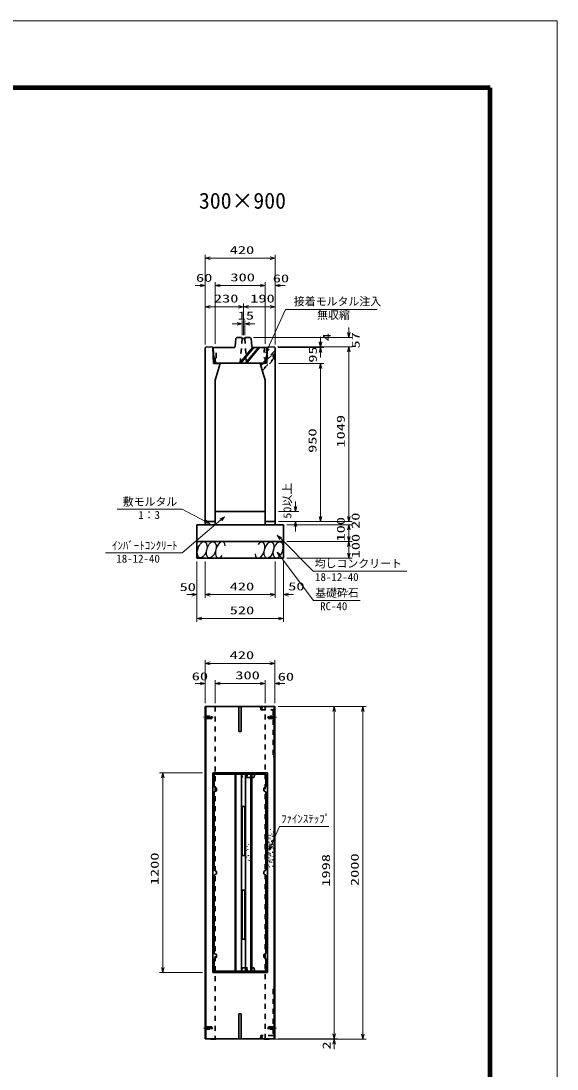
# Model space of a CAD drawing. Units: millimetres on the paper. Extents: x 0 to 842, y 1 to 595.
# Drawn here: x 680.4 to 841.5, y 279.6 to 594.5 of the extents above; entities that cross this region are included whole.
import ezdxf
from ezdxf.enums import TextEntityAlignment as Align

# ---------------------------------------------------------------- set-up
doc = ezdxf.new("R2010")
doc.units = ezdxf.units.MM
doc.linetypes.add('CHAIN', pattern=[18.5, 12, -1.5, 3.5, -1.5])
doc.linetypes.add('USER1', pattern=[3, 1.5, -1.5])
for name, color, linetype, lineweight in [('D-BMK（構造物基準線）', 2, 'CHAIN', 18), ('D-STR-DIM（寸法）', 7, 'Continuous', 13), ('D-STR-HTXT(均しCON-旗)', 7, 'Continuous', 13), ('D-STR-HTXT(基礎砕石-旗)', 7, 'Continuous', 13), ('D-STR-HTXT（旗上げ）', 7, 'Continuous', 13), ('D-STR-STRF(グリ)', 7, 'Continuous', 25), ('D-STR（構造物）', 1, 'Continuous', 35), ('D-TTL-LINE（区切線）', 1, 'Continuous', 35), ('D-TTL（外枠）', 2, 'Continuous', 140)]:
    doc.layers.add(name, color=color, linetype=linetype, lineweight=lineweight)
doc.layers.add('D-STR-TXT(文字)', color=7, linetype='Continuous')
doc.styles.add('ＭＳ ゴシック', font='')
doc.styles.get('ＭＳ ゴシック').set_extended_font_data('MS Gothic')

# ---------------------------------------------------------------- blocks, each defined once
blk = doc.blocks.new('_Open30@@SfigorgFlag@@4')
at = {"color": 7, "linetype": 'Continuous', "lineweight": 13}
for p, q in [((-1, 0.2679), (0, 0)), ((0, 0), (-1, -0.2679)), ((0, 0), (-1, 0))]:
    blk.add_line(p, q, dxfattribs=at)

msp = doc.modelspace()

# ---------------------------------------------------------------- linework, layer by layer
at = {"layer": 'D-BMK（構造物基準線）'}
for p, q in [((735.27, 385.323), (738.119, 385.323)), ((754.345, 385.323), (757.194, 385.323)), ((735.27, 291.923), (738.119, 291.923)), ((757.194, 291.923), (754.345, 291.923))]:
    msp.add_line(p, q, dxfattribs=at)
at = {"layer": 'D-STR-DIM（寸法）'}
for p, q in [((735.752, 516.022), (735.752, 524.231)), ((737.252, 523.231), (755.252, 523.231)), ((756.752, 516.022), (756.752, 524.231)), ((734.252, 515.022), (732.752, 515.022)), ((735.752, 497.319), (735.752, 516.022)), ((738.752, 497.51), (738.752, 516.022)), ((738.752, 497.51), (738.752, 516.022)), ((740.252, 515.022), (741.752, 515.022)), ((740.252, 515.022), (752.252, 515.022)), ((752.252, 515.022), (750.752, 515.022)), ((753.752, 497.51), (753.752, 516.022)), ((753.752, 497.51), (753.752, 516.022)), ((756.752, 497.319), (756.752, 516.022)), ((758.252, 515.022), (759.752, 515.022)), ((735.752, 497.319), (735.752, 509.665)), ((737.252, 508.665), (745.752, 508.665)), ((747.252, 500.118), (747.252, 509.665)), ((747.252, 500.118), (747.252, 509.665)), ((748.752, 508.665), (755.252, 508.665)), ((756.752, 497.319), (756.752, 509.665)), ((746.858, 500.118), (746.858, 504.533)), ((747.646, 500.118), (747.646, 504.533)), ((745.358, 503.533), (743.858, 503.533)), ((749.146, 503.533), (750.646, 503.533)), ((778.954, 500.9), (778.954, 502.4)), ((750.257, 499.4), (779.954, 499.4)), ((770.456, 498.064), (770.456, 499.564)), ((770.456, 497.872), (770.456, 499.372)), ((757.502, 496.564), (771.456, 496.564)), ((757.698, 496.372), (771.456, 496.372)), ((757.698, 496.372), (771.456, 496.372)), ((758.502, 496.564), (779.954, 496.564)), ((758.502, 496.564), (779.954, 496.564)), ((770.456, 494.872), (770.456, 493.372)), ((778.954, 445.617), (778.954, 495.064)), ((778.954, 495.064), (778.954, 493.564)), ((757.752, 491.617), (771.456, 491.617)), ((757.752, 491.617), (771.456, 491.617)), ((770.456, 445.617), (770.456, 490.117)), ((770.456, 490.117), (770.456, 488.617)), ((762.941, 448.617), (762.941, 450.117)), ((757.752, 447.117), (763.941, 447.117)), ((757.752, 444.117), (779.954, 444.117)), ((757.752, 444.117), (779.954, 444.117)), ((757.752, 444.117), (763.941, 444.117)), ((758.752, 444.117), (771.456, 444.117)), ((778.954, 445.617), (778.954, 447.117)), ((760.252, 443.117), (779.954, 443.117)), ((760.252, 443.117), (779.954, 443.117)), ((762.941, 442.617), (762.941, 441.117)), ((778.954, 439.617), (778.954, 441.617)), ((778.954, 441.617), (778.954, 440.117)), ((760.252, 438.117), (779.954, 438.117)), ((760.252, 438.117), (779.954, 438.117)), ((778.954, 434.617), (778.954, 436.617)), ((733.252, 432.117), (733.252, 421.15)), ((735.752, 432.117), (735.752, 421.15)), ((756.752, 432.117), (756.752, 421.15)), ((759.252, 432.117), (759.252, 421.15)), ((760.252, 433.117), (779.954, 433.117)), ((733.252, 431.117), (733.252, 413.993)), ((735.752, 431.117), (735.752, 421.15)), ((756.752, 431.117), (756.752, 421.15)), ((759.252, 431.117), (759.252, 413.993)), ((731.752, 422.15), (730.252, 422.15)), ((737.252, 422.15), (755.252, 422.15)), ((737.252, 422.15), (738.752, 422.15)), ((755.252, 422.15), (753.752, 422.15)), ((760.752, 422.15), (762.252, 422.15)), ((734.752, 414.993), (757.752, 414.993)), ((735.732, 396.47), (735.732, 402.52)), ((737.232, 401.52), (755.232, 401.52)), ((756.732, 396.5), (756.732, 402.52)), ((734.232, 395.47), (732.732, 395.47)), ((735.732, 389.573), (735.732, 396.47)), ((738.732, 389.573), (738.732, 396.47)), ((738.732, 389.625), (738.732, 396.47)), ((740.232, 395.47), (752.232, 395.47)), ((740.232, 395.47), (741.732, 395.47)), ((752.232, 395.47), (750.732, 395.47)), ((753.732, 389.573), (753.732, 396.47)), ((753.732, 389.573), (753.732, 396.47)), ((756.732, 389.543), (756.732, 396.47)), ((758.232, 395.47), (759.732, 395.47)), ((757.732, 388.573), (775.52, 388.573)), ((774.083, 388.573), (784.16, 388.573)), ((774.52, 290.173), (774.52, 387.073)), ((783.16, 290.073), (783.16, 387.073)), ((734.982, 368.623), (722.018, 368.623)), ((723.018, 310.123), (723.018, 367.123)), ((734.982, 308.623), (722.018, 308.623)), ((774.52, 290.173), (774.52, 291.673)), ((756.482, 288.573), (775.52, 288.573)), ((757.732, 288.673), (775.52, 288.673)), ((757.732, 288.673), (775.52, 288.673)), ((773.083, 288.573), (784.16, 288.573)), ((774.52, 287.073), (774.52, 285.573))]:
    msp.add_line(p, q, dxfattribs=at)
at = {"layer": 'D-STR-HTXT(均しCON-旗)'}
for p, q in [((709.313, 447.821), (728.793, 447.821)), ((728.793, 447.821), (735.836, 444.166)), ((728.793, 434.687), (740.45, 444.598)), ((768.192, 429.17), (758.469, 438.987)), ((705.759, 434.687), (728.793, 434.687)), ((796.4, 429.17), (768.192, 429.17))]:
    msp.add_line(p, q, dxfattribs=at)
at = {"layer": 'D-STR-HTXT(基礎砕石-旗)'}
for p, q in [((768.27, 420.42), (758.266, 433.747)), ((782.373, 420.42), (768.27, 420.42))]:
    msp.add_line(p, q, dxfattribs=at)
at = {"layer": 'D-STR-HTXT（旗上げ）'}
for p, q in [((759.852, 507.808), (754.585, 496.091)), ((787.473, 507.808), (759.852, 507.808)), ((758.075, 352.532), (755.575, 346.781)), ((772.904, 352.532), (758.075, 352.532))]:
    msp.add_line(p, q, dxfattribs=at)
at = {"layer": 'D-STR-STRF(グリ)'}
for centre, major_axis in [((734.846, 435.641), (0.79, 2.421)), ((737.568, 435.641), (0.79, 2.421)), ((754.956, 435.56), (-0.771, -2.427)), ((757.677, 435.581), (-0.771, -2.427))]:
    msp.add_ellipse(centre, major_axis=major_axis, ratio=0.5139, dxfattribs=at)
for centre, major_axis in [((740.308, 435.641), (0.79, 2.421)), ((752.215, 435.538), (-0.771, -2.427))]:
    msp.add_ellipse(centre, major_axis=major_axis, ratio=0.5139, start_param=5.3575563, end_param=10.3750652, dxfattribs=at)
at = {"layer": 'D-STR（構造物）'}
for p, q in [((744.987, 499.156), (744.778, 496.658)), ((745.257, 499.4), (744.987, 499.156)), ((746.627, 499.372), (745.257, 499.4)), ((746.858, 499.118), (746.627, 499.372)), ((747.646, 499.118), (746.858, 499.118)), ((747.877, 499.372), (747.646, 499.118)), ((749.257, 499.4), (747.877, 499.372)), ((749.528, 499.156), (749.257, 499.4)), ((749.736, 496.658), (749.528, 499.156)), ((735.752, 496.319), (736.002, 496.564)), ((735.752, 444.117), (735.752, 496.319)), ((736.002, 496.564), (738.002, 496.524)), ((738.002, 496.524), (738.252, 491.617)), ((738.165, 496.255), (738.307, 496.405)), ((738.165, 496.255), (738.407, 491.655)), ((744.507, 496.405), (738.307, 496.405)), ((744.778, 496.654), (744.507, 496.405)), ((750.007, 496.405), (746.152, 491.655)), ((750.329, 496.405), (746.474, 491.655)), ((751.746, 496.405), (747.891, 491.655)), ((752.068, 496.405), (748.213, 491.655)), ((749.737, 496.654), (750.007, 496.405)), ((750.007, 496.405), (754.207, 496.405)), ((754.349, 496.255), (754.107, 491.655)), ((754.349, 496.255), (754.207, 496.405)), ((754.502, 496.524), (754.252, 491.617)), ((756.502, 496.564), (754.502, 496.524)), ((756.752, 496.319), (756.502, 496.564)), ((756.752, 444.117), (756.752, 496.319)), ((738.252, 491.617), (740.252, 491.617)), ((738.407, 491.655), (754.107, 491.655)), ((740.252, 491.617), (738.752, 486.617)), ((752.252, 491.617), (753.752, 486.617)), ((738.752, 486.617), (738.752, 444.117)), ((753.752, 486.617), (753.752, 444.117)), ((738.752, 444.117), (735.752, 444.117)), ((735.752, 444.117), (735.752, 443.117)), ((738.752, 447.117), (753.752, 447.117)), ((738.752, 444.117), (738.752, 443.117)), ((753.752, 444.117), (756.752, 444.117)), ((753.752, 444.117), (753.752, 443.117)), ((756.752, 444.117), (756.752, 443.117)), ((733.252, 443.117), (759.252, 443.117)), ((733.252, 443.117), (733.252, 433.117)), ((759.252, 443.117), (759.252, 433.117)), ((733.252, 438.117), (759.252, 438.117)), ((733.252, 433.117), (759.252, 433.117)), ((756.732, 388.573), (735.732, 388.573)), ((735.732, 388.573), (735.732, 288.673)), ((735.982, 288.673), (735.982, 388.573)), ((745.857, 388.573), (745.857, 381.073)), ((746.607, 381.073), (746.607, 388.573)), ((756.482, 388.573), (756.482, 288.673)), ((756.732, 288.673), (756.732, 388.573)), ((745.857, 381.073), (746.607, 381.073)), ((754.502, 368.623), (738.002, 368.623)), ((738.002, 368.623), (738.002, 308.623)), ((754.502, 308.623), (754.502, 368.623)), ((749.875, 368.248), (738.502, 368.248)), ((738.502, 368.248), (738.502, 364.376)), ((744.757, 368.248), (744.757, 308.998)), ((745.007, 368.248), (745.007, 308.998)), ((746.627, 368.248), (746.627, 308.998)), ((747.877, 368.248), (747.877, 308.998)), ((749.496, 368.248), (749.496, 308.998)), ((749.625, 368.248), (749.666, 367.248)), ((750.655, 368.248), (749.625, 368.248)), ((749.666, 367.248), (750.404, 367.248)), ((749.746, 368.248), (749.746, 308.998)), ((750.404, 367.248), (750.655, 368.248)), ((754.002, 368.248), (750.655, 368.248)), ((754.002, 364.376), (754.002, 368.248)), ((738.502, 364.376), (739.131, 364.013)), ((739.131, 363.239), (738.502, 362.876)), ((738.502, 362.876), (738.502, 339.373)), ((739.131, 364.013), (739.131, 363.239)), ((754.002, 364.376), (753.373, 364.013)), ((753.373, 364.013), (753.373, 363.239)), ((753.373, 363.239), (754.002, 362.876)), ((754.002, 339.373), (754.002, 362.876)), ((747.627, 358.498), (746.877, 358.498)), ((746.877, 358.498), (746.877, 343.748)), ((747.627, 343.748), (747.627, 358.498)), ((754.52, 350.621), (754.573, 350.568)), ((754.573, 350.568), (754.626, 350.621)), ((754.634, 351.476), (754.706, 351.456)), ((755, 349.749), (754.926, 349.762)), ((755.259, 351.651), (755.317, 351.699)), ((755.317, 351.699), (755.365, 351.642)), ((755.339, 349.677), (755.365, 349.748)), ((755.819, 350.212), (755.746, 350.193)), ((755.799, 350.285), (755.819, 350.212)), ((755.835, 351.145), (755.91, 351.145)), ((756.131, 349.575), (756.192, 349.618)), ((756.183, 350.76), (756.236, 350.813)), ((756.192, 349.618), (756.235, 349.557)), ((756.236, 350.813), (756.289, 350.76)), ((748.31, 346.526), (748.317, 346.6)), ((748.789, 347.14), (748.863, 347.147)), ((749.098, 347.648), (749.117, 347.72)), ((749.571, 348.23), (749.517, 348.283)), ((749.546, 347.523), (749.611, 347.561)), ((749.564, 346.433), (749.596, 346.365)), ((749.571, 348.23), (749.624, 348.283)), ((754.783, 349.076), (754.722, 349.033)), ((754.783, 349.076), (754.826, 349.014)), ((754.894, 347.662), (754.969, 347.662)), ((754.913, 347.833), (754.9, 347.907)), ((754.98, 346.344), (754.96, 346.417)), ((755.138, 347.141), (755.065, 347.121)), ((755.217, 348.899), (755.278, 348.942)), ((755.326, 348.472), (755.251, 348.478)), ((755.278, 348.942), (755.321, 348.881)), ((755.3, 347.103), (755.362, 347.06)), ((755.362, 347.06), (755.319, 346.999)), ((755.547, 349.002), (755.615, 349.034)), ((755.669, 348.055), (755.621, 348.113)), ((755.78, 347.998), (755.719, 347.955)), ((755.823, 347.936), (755.78, 347.998)), ((755.936, 349.375), (755.949, 349.449)), ((755.949, 349.449), (756.023, 349.436)), ((755.981, 347.148), (756.055, 347.161)), ((756.072, 347.945), (755.998, 347.958)), ((756.055, 347.161), (756.068, 347.087)), ((756.059, 347.872), (756.072, 347.945)), ((756.063, 348.323), (756.1, 348.388)), ((756.1, 348.388), (756.165, 348.351)), ((746.877, 343.748), (747.627, 343.748)), ((748.16, 345.188), (748.107, 345.241)), ((748.167, 343.362), (748.141, 343.291)), ((748.528, 345.489), (748.56, 345.557)), ((748.621, 343.826), (748.602, 343.899)), ((748.805, 343.738), (748.74, 343.701)), ((748.805, 343.738), (748.843, 343.673)), ((748.929, 343.269), (748.982, 343.323)), ((754.747, 344.12), (754.672, 344.127)), ((754.744, 345.944), (754.706, 345.879)), ((754.734, 344.534), (754.791, 344.583)), ((754.791, 344.583), (754.743, 344.64)), ((754.907, 346.325), (754.98, 346.344)), ((755.166, 345.588), (755.153, 345.514)), ((755.28, 343.976), (755.208, 343.957)), ((755.301, 344.349), (755.228, 344.369)), ((755.3, 343.903), (755.28, 343.976)), ((755.281, 344.277), (755.301, 344.349)), ((755.421, 345.777), (755.359, 345.734)), ((755.421, 345.777), (755.464, 345.716)), ((755.467, 343.618), (755.524, 343.666)), ((755.524, 343.666), (755.476, 343.724)), ((755.862, 344.79), (755.923, 344.833)), ((755.923, 344.833), (755.966, 344.772)), ((756.111, 346.093), (756.037, 346.08)), ((756.124, 346.019), (756.111, 346.093)), ((756.215, 344.781), (756.201, 344.707)), ((756.22, 343.584), (756.213, 343.509)), ((756.353, 345.922), (756.292, 345.965)), ((756.31, 345.861), (756.353, 345.922)), ((748.386, 342.715), (748.418, 342.647)), ((748.909, 342.291), (748.967, 342.339)), ((748.967, 342.339), (749.015, 342.282)), ((749.545, 342.777), (749.565, 342.85)), ((754.691, 340.917), (754.744, 340.864)), ((754.954, 342.294), (754.886, 342.326)), ((754.895, 343.073), (754.97, 343.073)), ((754.992, 340.442), (755.06, 340.41)), ((755.06, 340.41), (755.029, 340.342)), ((755.062, 341.937), (755.137, 341.93)), ((755.137, 341.93), (755.13, 341.856)), ((755.407, 342.465), (755.334, 342.485)), ((755.407, 342.465), (755.387, 342.393)), ((755.63, 341.782), (755.573, 341.734)), ((755.582, 341.84), (755.63, 341.782)), ((755.991, 342.463), (755.998, 342.538)), ((756.097, 340.579), (756.104, 340.654)), ((756.187, 342.31), (756.139, 342.368)), ((756.236, 340.378), (756.293, 340.426)), ((756.293, 340.426), (756.245, 340.484)), ((756.32, 341.625), (756.326, 341.7)), ((738.502, 339.373), (739.131, 339.01)), ((738.502, 339.373), (739.131, 339.01)), ((739.131, 338.236), (738.502, 337.873)), ((738.502, 337.873), (738.502, 314.37)), ((739.131, 339.01), (739.131, 338.236)), ((739.131, 339.01), (739.131, 338.236)), ((754.002, 339.373), (753.373, 339.01)), ((753.373, 339.01), (753.373, 338.236)), ((753.373, 338.236), (754.002, 337.873)), ((754.002, 314.37), (754.002, 337.873)), ((747.627, 333.398), (746.877, 333.398)), ((746.877, 333.398), (746.877, 318.648)), ((747.627, 318.648), (747.627, 333.398)), ((746.877, 318.648), (747.627, 318.648)), ((739.131, 314.007), (738.502, 314.37)), ((738.502, 312.87), (739.131, 313.234)), ((738.502, 312.87), (738.502, 308.998)), ((739.131, 313.234), (739.131, 314.007)), ((754.002, 314.37), (753.373, 314.007)), ((753.373, 314.007), (753.373, 313.234)), ((753.373, 313.234), (754.002, 312.87)), ((754.002, 308.998), (754.002, 312.87)), ((738.002, 308.623), (754.502, 308.623)), ((738.502, 308.998), (749.875, 308.998)), ((749.666, 309.998), (749.625, 308.998)), ((749.625, 308.998), (750.655, 308.998)), ((750.404, 309.998), (749.666, 309.998)), ((750.655, 308.998), (750.404, 309.998)), ((750.655, 308.998), (754.002, 308.998)), ((745.857, 296.173), (745.857, 288.673)), ((745.857, 296.173), (746.607, 296.173)), ((746.607, 296.173), (746.607, 288.673)), ((735.732, 288.673), (756.732, 288.673)), ((737.482, 288.573), (737.382, 288.673)), ((738.982, 288.573), (737.482, 288.573)), ((738.982, 288.573), (739.082, 288.673)), ((753.482, 288.573), (753.382, 288.673)), ((754.982, 288.573), (753.482, 288.573)), ((754.982, 288.573), (755.082, 288.673))]:
    msp.add_line(p, q, dxfattribs=at)
at = {"layer": 'D-STR（構造物）', "linetype": 'USER1'}
for p, q in [((746.29, 491.614), (746.858, 499.118)), ((747.646, 499.118), (748.21, 491.655)), ((739.083, 493.266), (738.936, 496.405)), ((756.502, 495.225), (752.4, 491.123)), ((752.481, 490.854), (756.677, 495.05)), ((753.606, 496.405), (753.441, 493.269)), ((756.177, 493.465), (756.177, 494.55)), ((756.677, 495.05), (756.429, 495.298)), ((756.677, 493.12), (756.677, 495.05)), ((738.788, 493.152), (738.322, 493.283)), ((738.788, 493.152), (739.083, 493.266)), ((738.858, 491.655), (738.788, 493.152)), ((756.677, 493.465), (752.847, 489.634)), ((752.921, 489.389), (756.677, 493.145)), ((753.441, 493.269), (753.736, 493.154)), ((753.736, 493.154), (753.657, 491.655)), ((753.736, 493.154), (754.193, 493.28)), ((756.177, 493.465), (756.677, 493.465)), ((756.429, 492.873), (756.677, 493.12)), ((738.732, 388.573), (738.732, 288.673)), ((752.373, 388.573), (752.454, 387.523)), ((752.454, 387.523), (756.15, 387.523)), ((752.894, 388.573), (752.82, 387.523)), ((753.732, 288.673), (753.732, 388.573)), ((756.15, 387.523), (756.15, 373.573)), ((735.732, 385.673), (737.732, 385.673)), ((737.732, 384.973), (735.732, 384.973)), ((737.732, 385.673), (737.732, 384.973)), ((756.732, 385.673), (754.732, 385.673)), ((754.732, 385.673), (754.732, 384.973)), ((754.732, 384.973), (756.732, 384.973)), ((756.15, 373.573), (756.725, 373.573)), ((746.935, 367.248), (746.667, 368.249)), ((749.666, 367.248), (746.935, 367.248)), ((748.172, 367.248), (748.422, 368.248)), ((746.667, 308.997), (746.935, 309.998)), ((746.935, 309.998), (749.666, 309.998)), ((748.422, 308.998), (748.172, 309.998)), ((756.157, 303.673), (756.157, 289.723)), ((756.157, 303.673), (756.732, 303.673)), ((737.732, 292.273), (735.732, 292.273)), ((735.732, 291.573), (737.732, 291.573)), ((737.732, 291.573), (737.732, 292.273)), ((752.461, 289.723), (752.38, 288.673)), ((756.157, 289.723), (752.461, 289.723)), ((752.901, 288.673), (752.827, 289.723)), ((754.732, 292.273), (756.732, 292.273)), ((754.732, 291.573), (754.732, 292.273)), ((756.732, 291.573), (754.732, 291.573))]:
    msp.add_line(p, q, dxfattribs=at)
at = {"layer": 'D-TTL-LINE（区切線）', "color": 7, "lineweight": 18}
for p, q in [((841.5, 594.51), (0.5, 594.51)), ((841.5, 0.51), (841.5, 594.51))]:
    msp.add_line(p, q, dxfattribs=at)
at = {"layer": 'D-TTL（外枠）'}
for p, q in [((821.4, 574.41), (20.6, 574.41)), ((821.4, 20.61), (821.4, 574.41))]:
    msp.add_line(p, q, dxfattribs=at)

# ---------------------------------------------------------------- block references
at = {"layer": 'D-STR-DIM（寸法）', "xscale": 1.5, "yscale": 1.5}
for p, rotation in [((735.752, 523.231), 180), ((738.752, 515.022), 180), ((738.752, 515.022), 180), ((756.752, 515.022), 180), ((735.752, 508.665), 180), ((747.252, 508.665), 180), ((747.646, 503.533), 180), ((778.954, 499.4), 270), ((770.456, 496.564), 270), ((770.456, 496.372), 270), ((770.456, 496.372), 90), ((778.954, 496.564), 90), ((778.954, 496.564), 90), ((770.456, 491.617), 90), ((770.456, 491.617), 90), ((762.941, 447.117), 270), ((762.941, 444.117), 90), ((770.456, 444.117), 270), ((778.954, 444.117), 270), ((778.954, 444.117), 270), ((778.954, 443.117), 90), ((778.954, 443.117), 90), ((778.954, 438.117), 270), ((778.954, 438.117), 90), ((778.954, 433.117), 270), ((735.752, 422.15), 180), ((735.752, 422.15), 180), ((759.252, 422.15), 180), ((733.252, 414.993), 180), ((735.732, 401.52), 180), ((738.732, 395.47), 180), ((738.732, 395.47), 180), ((756.732, 395.47), 180), ((774.52, 388.573), 90), ((783.16, 388.573), 90), ((723.018, 368.623), 90), ((723.018, 308.623), 270), ((774.52, 288.673), 270), ((774.52, 288.673), 270), ((783.16, 288.573), 270), ((774.52, 288.573), 90)]:
    msp.add_blockref('_Open30@@SfigorgFlag@@4', p, dxfattribs=dict(at, rotation=rotation))
for p in [(756.752, 523.231), (735.752, 515.022), (753.752, 515.022), (753.752, 515.022), (747.252, 508.665), (756.752, 508.665), (746.858, 503.533), (733.252, 422.15), (756.752, 422.15), (756.752, 422.15), (759.252, 414.993), (756.732, 401.52), (735.732, 395.47), (753.732, 395.47), (753.732, 395.47)]:
    msp.add_blockref('_Open30@@SfigorgFlag@@4', p, dxfattribs=at)
at = {"layer": 'D-STR-HTXT(均しCON-旗)', "xscale": 1.5, "yscale": 1.5}
for p, rotation in [((737.168, 443.475), 332.57325), ((741.593, 445.569), 40.37163), ((757.413, 440.052), 134.72505)]:
    msp.add_blockref('_Open30@@SfigorgFlag@@4', p, dxfattribs=dict(at, rotation=rotation))
at = {"layer": 'D-STR-HTXT(基礎砕石-旗)', "xscale": 1.5, "yscale": 1.5, "rotation": 126.89552}
msp.add_blockref('_Open30@@SfigorgFlag@@4', (757.365, 434.946), dxfattribs=at)
at = {"layer": 'D-STR-HTXT（旗上げ）', "xscale": 1.5, "yscale": 1.5}
for p, rotation in [((753.97, 494.723), 245.79582), ((754.977, 345.406), 246.50838)]:
    msp.add_blockref('_Open30@@SfigorgFlag@@4', p, dxfattribs=dict(at, rotation=rotation))

# ---------------------------------------------------------------- texts
at = {"layer": 'D-STR-DIM（寸法）', "style": 'ＭＳ ゴシック', "width": 1.5}
for s, p in [('420', (743.127, 523.768)), ('60', (732.987, 515.416)), ('300', (743.335, 515.56)), ('60', (756.071, 515.246)), ('230', (738.377, 509.202)), ('190', (749.293, 509.202)), ('15', (745.539, 504.07)), ('50', (728.054, 422.517)), ('420', (743.127, 422.688)), ('50', (760.704, 422.725)), ('520', (743.127, 415.531)), ('420', (743.107, 402.057)), ('60', (731.717, 395.688)), ('300', (744.815, 396.007)), ('60', (757.551, 395.593))]:
    msp.add_text(s, height=2.405, dxfattribs=at).set_placement(p, align=Align.BOTTOM_LEFT)
at = {"layer": 'D-STR-DIM（寸法）', "style": 'ＭＳ ゴシック'}
for s, width, p in [('57', 1.5, (782.894, 496.089)), ('4', 1.5, (774.22, 498.314)), ('95', 1.5, (770.013, 491.837)), ('1049', 1.5, (778.417, 466.336)), ('950', 1.5, (769.919, 464.742)), ('50以上', 1.1, (762.359, 444.981)), ('100', 1.5, (778.417, 438.117)), ('20', 1.5, (782.869, 441.899)), ('100', 1.5, (782.889, 433.062)), ('1200', 1.5, (722.481, 334.873)), ('1998', 1.5, (773.983, 334.415)), ('2000', 1.5, (782.623, 334.615)), ('2', 1.5, (774.158, 285.485))]:
    msp.add_text(s, height=2.405, rotation=90, dxfattribs=dict(at, width=width)).set_placement(p, align=Align.BOTTOM_LEFT)
at = {"layer": 'D-STR-HTXT(均しCON-旗)', "style": 'ＭＳ ゴシック'}
for s, p in [('敷モルタル', (710.962, 448.143)), ('1：3', (715.609, 444.17)), ('ｲﾝﾊﾞｰﾄｺﾝｸﾘｰﾄ', (707.762, 434.97)), ('18-12-40', (709.042, 431.036)), ('均しコンクリート', (768.639, 429.581)), ('18-12-40', (768.773, 425.519))]:
    msp.add_text(s, height=2.405, dxfattribs=at).set_placement(p, align=Align.BOTTOM_LEFT)
at = {"layer": 'D-STR-HTXT(基礎砕石-旗)', "style": 'ＭＳ ゴシック'}
for s, p in [('基礎砕石', (768.805, 420.755)), ('RC-40', (770.293, 416.77))]:
    msp.add_text(s, height=2.405, dxfattribs=at).set_placement(p, align=Align.BOTTOM_LEFT)
at = {"layer": 'D-STR-HTXT（旗上げ）', "style": 'ＭＳ ゴシック'}
for s, p in [('接着モルタル注入', (762.39, 508.312)), ('無収縮', (769.393, 504.234)), ('ﾌｧｲﾝｽﾃｯﾌﾟ', (758.554, 352.856))]:
    msp.add_text(s, height=2.405, dxfattribs=at).set_placement(p, align=Align.BOTTOM_LEFT)
at = {"layer": 'D-STR-TXT(文字)', "style": 'ＭＳ ゴシック'}
msp.add_text('300×900', height=4.809, dxfattribs=at).set_placement((733.87, 536.662), align=Align.BOTTOM_LEFT)

doc.saveas('drawing.dxf')
